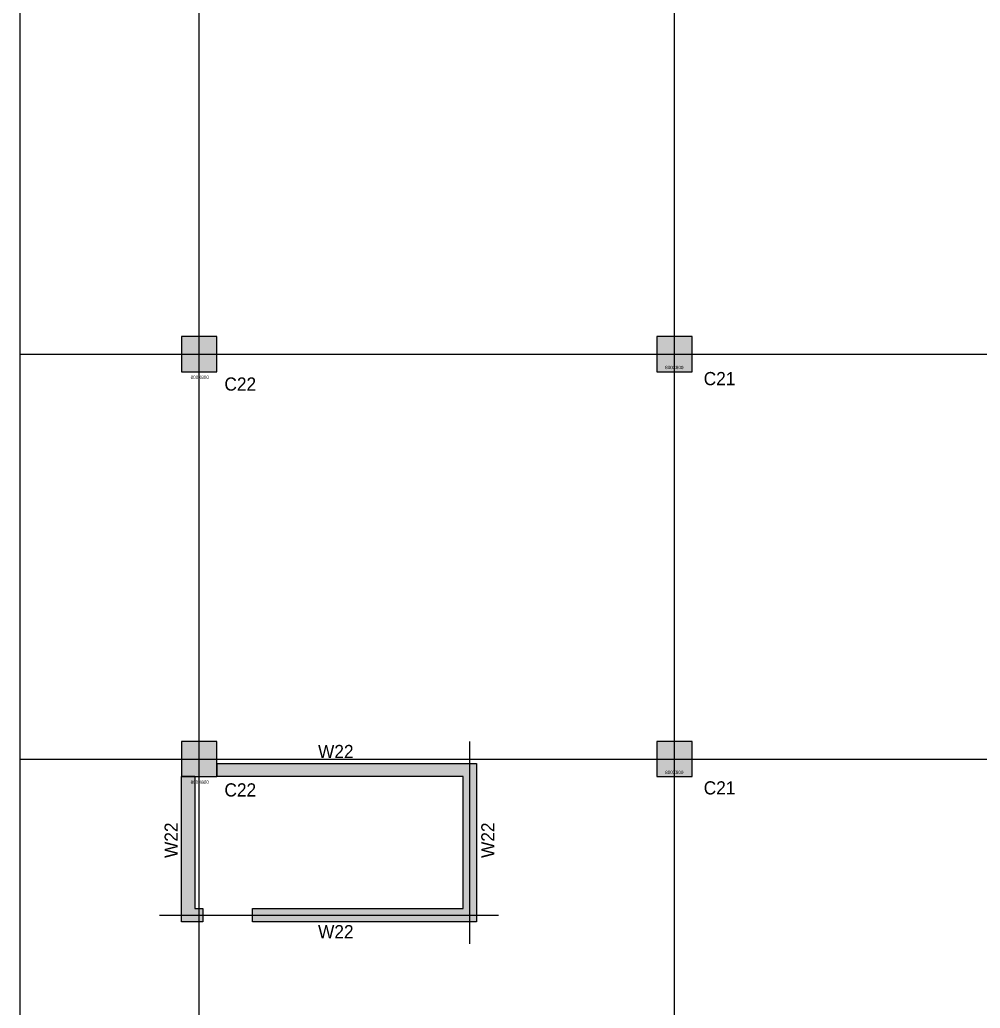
# Model space of a CAD drawing. Header units: millimetres. Extents: x -1318 to 252300, y 0 to 178200.
# Drawn here: x 141478 to 163302, y 46842 to 69303 of the extents above; entities that cross this region are included whole.
import ezdxf

# ---------------------------------------------------------------- set-up
doc = ezdxf.new("R2010")
doc.units = ezdxf.units.MM
doc.header["$LTSCALE"] = 300
for name, color, linetype in [('A-CEN', 1, 'Continuous'), ('A-CEN_axis', 12, 'Continuous'), ('A-COLUMN', 2, 'Continuous'), ('A-CON', 2, 'Continuous'), ('A-DIM', 7, 'Continuous'), ('구조SOLID', 253, 'Continuous')]:
    doc.layers.add(name, color=color, linetype=linetype)
doc.layers.add('NOPLOT', color=191, linetype='Continuous', plot=False)
doc.layers.add('기둥부호', color=171, linetype='Continuous', plot=False)
doc.styles.add('Gdim', font='Dotum.ttf')

# ---------------------------------------------------------------- blocks, each defined once
blk = doc.blocks.new('grid-noplot-update')
at = {"layer": 'A-CEN_axis'}
for p, q in [((95200, -123905), (95200, 4895)), ((106000, -123905), (106000, -69700)), ((91124.9, -86900), (149346.4, -86900)), ((91124.9, -96100), (149346.4, -96100))]:
    blk.add_line(p, q, dxfattribs=at)
blk = doc.blocks.new('C21')
at = {"layer": 'A-COLUMN'}
blk.add_lwpolyline([(-400, -400), (400, -400), (400, 400), (-400, 400)], close=True, dxfattribs=at)
at = {"layer": 'NOPLOT', "style": 'Gdim'}
blk.add_text('800X800', height=75, dxfattribs=at).set_placement((-211, -341))
blk = doc.blocks.new('C22')
at = {"layer": 'A-COLUMN'}
blk.add_lwpolyline([(-400, -400), (400, -400), (400, 400), (-400, 400)], close=True, dxfattribs=at)
at = {"layer": 'NOPLOT', "style": 'Gdim'}
blk.add_text('800X800', height=75, dxfattribs=at).set_placement((-194, -562))

msp = doc.modelspace()

# ---------------------------------------------------------------- hatches: boundary and pattern name
at = {"layer": '구조SOLID', "transparency": 33554687}
h = msp.add_hatch(color=256, dxfattribs=at)
h.dxf.hatch_style = 1
h.paths.add_polyline_path([(145954, 62105), (145154, 62105), (145154, 61305), (145954, 61305)])
h.paths.add_polyline_path([(156754, 62105), (155954, 62105), (155954, 61305), (156754, 61305)])
h.paths.add_polyline_path([(167754, 62105), (166954, 62105), (166954, 61305), (167754, 61305)])
h.paths.add_polyline_path([(171654, 62105), (170854, 62105), (170854, 61305), (171654, 61305)])
h.paths.add_polyline_path([(177254, 62005), (176654, 62005), (176654, 61405), (177254, 61405)])
h.paths.add_polyline_path([(145954, 52905), (145154, 52905), (145154, 52105), (145954, 52105)])
h.paths.add_polyline_path([(145454, 52105), (145154, 52105), (145154, 48805), (145639, 48805), (145639, 49105), (145454, 49105)])
h.paths.add_polyline_path([(151854, 52405), (145954, 52405), (145954, 52105), (151554, 52105), (151554, 49105), (146769, 49105), (146769, 48805), (151854, 48805)])
h.paths.add_polyline_path([(156754, 52905), (155954, 52905), (155954, 52105), (156754, 52105)])
h.paths.add_polyline_path([(167754, 52905), (166954, 52905), (166954, 52105), (167754, 52105)])
h.paths.add_polyline_path([(171654, 52905), (170854, 52905), (170854, 52105), (171654, 52105)])
h.paths.add_polyline_path([(177254, 52805), (176654, 52805), (176654, 52205), (177254, 52205)])
h.paths.add_polyline_path([(145954, 43605), (145154, 43605), (145154, 42805), (145954, 42805)])
h.paths.add_polyline_path([(156754, 43605), (155954, 43605), (155954, 42805), (156754, 42805)])
h.paths.add_polyline_path([(167754, 43605), (166954, 43605), (166954, 42805), (167754, 42805)])
h.paths.add_polyline_path([(171654, 43605), (170854, 43605), (170854, 42805), (171654, 42805)])
h.paths.add_polyline_path([(177254, 43505), (176654, 43505), (176654, 42905), (177254, 42905)])
h.paths.add_polyline_path([(145154, 34305), (144604, 34305), (144604, 34505), (144404, 34505), (144404, 34105), (145154, 34105)])
h.paths.add_polyline_path([(145954, 34305), (145154, 34305), (145154, 33505), (145954, 33505)])
h.paths.add_polyline_path([(145954, 33505), (145754, 33505), (145754, 32105), (146154, 32105), (146154, 32305), (145954, 32305)])
h.paths.add_polyline_path([(145754, 29605), (145154, 29605), (145154, 29005), (145754, 29005)])
h.paths.add_polyline_path([(149644, 29605), (149344, 29605), (149344, 29005), (149644, 29005)])
h.paths.add_polyline_path([(153304, 29605), (153004, 29605), (153004, 29005), (153304, 29005)])
h.paths.add_polyline_path([(156754, 34305), (155954, 34305), (155954, 33505), (156754, 33505)])
h.paths.add_polyline_path([(156964, 29605), (156664, 29605), (156664, 29005), (156964, 29005)])
h.paths.add_polyline_path([(160624, 29605), (160324, 29605), (160324, 29005), (160624, 29005)])
h.paths.add_polyline_path([(164284, 29605), (163984, 29605), (163984, 29005), (164284, 29005)])
h.paths.add_polyline_path([(167944, 29605), (167644, 29605), (167644, 29005), (167944, 29005)])
h.paths.add_polyline_path([(167754, 34305), (166954, 34305), (166954, 33505), (167754, 33505)])
h.paths.add_polyline_path([(171604, 29605), (171304, 29605), (171304, 29005), (171604, 29005)])
h.paths.add_polyline_path([(175264, 29605), (174964, 29605), (174964, 29005), (175264, 29005)])
h.paths.add_polyline_path([(177354, 34305), (176554, 34305), (176554, 33505), (177354, 33505)])
h.paths.add_polyline_path([(179052, 36560), (178902, 36300), (179855, 35750), (180005, 36010)])
h.paths.add_polyline_path([(179052, 34230), (178902, 33970), (179855, 33420), (180005, 33680)])
h.paths.add_polyline_path([(179052, 31900), (178902, 31640), (179855, 31090), (180005, 31350)])
h.paths.add_polyline_path([(179754, 29605), (179154, 29605), (179154, 29005), (179754, 29005)])
h.paths.add_polyline_path([(180005, 43000), (179052, 43550), (178902, 43290), (179855, 42740)])
h.paths.add_polyline_path([(179052, 45880), (178902, 45620), (179855, 45070), (180005, 45330)])
h.paths.add_polyline_path([(179052, 48210), (178902, 47950), (179855, 47400), (180005, 47660)])
h.paths.add_polyline_path([(179052, 50540), (178902, 50280), (179855, 49730), (180005, 49990)])
h.paths.add_polyline_path([(179052, 52870), (178902, 52610), (179855, 52060), (180005, 52320)])
h.paths.add_polyline_path([(179052, 55200), (178902, 54940), (179855, 54390), (180005, 54650)])
h.paths.add_polyline_path([(179052, 57530), (178902, 57270), (179855, 56720), (180005, 56980)])
h.paths.add_polyline_path([(179052, 59860), (178902, 59600), (179855, 59050), (180005, 59310)])
h.paths.add_polyline_path([(179052, 62190), (178902, 61930), (179855, 61380), (180005, 61640)])
h.paths.add_polyline_path([(179052, 64520), (178902, 64260), (179855, 63710), (180005, 63970)])
h.paths.add_polyline_path([(179052, 66850), (178902, 66590), (179855, 66040), (180005, 66300)])
h.paths.add_polyline_path([(179052, 69180), (178902, 68920), (179855, 68370), (180005, 68630)])
h.paths.add_polyline_path([(179052, 71510), (178902, 71250), (179855, 70700), (180005, 70960)])
h.paths.add_polyline_path([(179052, 73840), (178902, 73580), (179855, 73030), (180005, 73290)])
h.paths.add_polyline_path([(179052, 76170), (178902, 75910), (179855, 75360), (180005, 75620)])
h.paths.add_polyline_path([(179052, 78500), (178902, 78240), (179855, 77690), (180005, 77950)])
h.paths.add_polyline_path([(179052, 80830), (178902, 80570), (179855, 80020), (180005, 80280)])
h.paths.add_polyline_path([(179052, 83160), (178902, 82900), (179855, 82350), (180005, 82610)])
h.paths.add_polyline_path([(179052, 85490), (178902, 85230), (179855, 84680), (180005, 84940)])
h.paths.add_polyline_path([(179052, 87820), (178902, 87560), (179855, 87010), (180005, 87270)])
h.paths.add_polyline_path([(179754, 90105), (179154, 90105), (179154, 89505), (179754, 89505)])

# ---------------------------------------------------------------- linework, layer by layer
at = {"layer": 'A-CEN'}
for p, q in [((151704, 48305), (151704, 52905)), ((144654, 48955), (152354, 48955))]:
    msp.add_line(p, q, dxfattribs=at)
at = {"layer": 'A-CON'}
for p, q in [((145954, 52405), (145954, 52105)), ((145954, 52405), (151854, 52405)), ((151854, 52405), (151854, 48805)), ((145154, 48805), (145154, 52105)), ((145454, 52105), (145154, 52105)), ((145454, 52105), (145454, 49105)), ((151554, 52105), (145954, 52105)), ((151554, 49105), (151554, 52105)), ((145454, 49105), (145639, 49105)), ((145639, 49105), (145639, 48805)), ((146769, 48805), (146769, 49105)), ((146769, 49105), (151554, 49105)), ((145639, 48805), (145154, 48805)), ((151854, 48805), (146769, 48805))]:
    msp.add_line(p, q, dxfattribs=at)
at = {"layer": 'NOPLOT', "elevation": 0}
msp.add_lwpolyline([(141478, 26770), (183257, 26770), (183257, 81360), (141478, 81360)], close=True, dxfattribs=at)

# ---------------------------------------------------------------- block references
at = {"layer": 'A-COLUMN'}
for name, p in [('C22', (145554, 61705)), ('C21', (156354, 61705)), ('C22', (145554, 52505)), ('C21', (156354, 52505))]:
    msp.add_blockref(name, p, dxfattribs=at)
at = {"layer": 'A-DIM'}
msp.add_blockref('grid-noplot-update', (50354, 148605), dxfattribs=at)

# ---------------------------------------------------------------- texts
at = {"layer": '기둥부호', "linetype": 'ByBlock', "style": 'Gdim'}
for s, p in [('C22', (146129, 60875)), ('C21', (157019, 60999)), ('W22', (148256, 52526, 0)), ('C22', (146129, 51653)), ('C21', (157019, 51699)), ('W22', (148256, 48431, 0))]:
    msp.add_text(s, height=300, dxfattribs=at).set_placement(p)
for p in [(145068, 50256, 0), (152264, 50256, 0)]:
    msp.add_text('W22', height=300, rotation=90, dxfattribs=at).set_placement(p)

doc.saveas('drawing.dxf')
